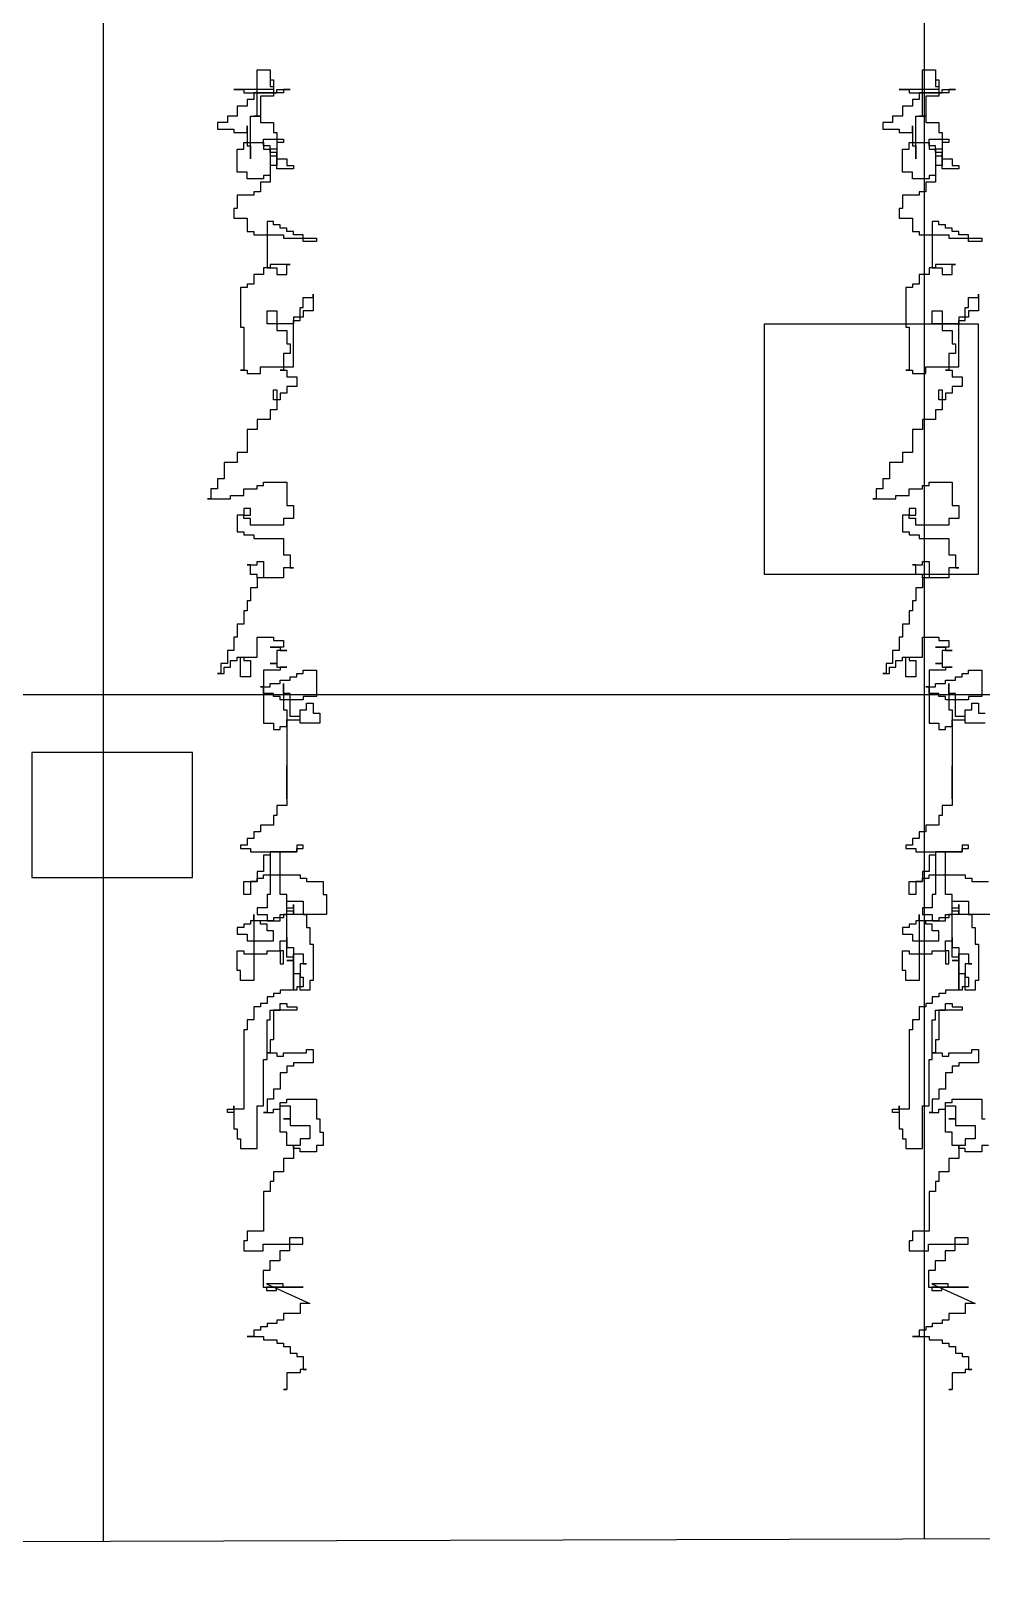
# Model space of a CAD drawing. Extents: x 225307 to 340959, y 27372 to 84205.
# Drawn here: x 325383 to 326541, y 73647 to 75539 of the extents above; entities that cross this region are included whole.
import ezdxf

# ---------------------------------------------------------------- set-up
doc = ezdxf.new("R2010")
doc.units = 0
doc.header["$MEASUREMENT"] = 0
doc.layers.get('0').update_dxf_attribs({"linetype": 'CONTINUOUS'})
for name, color, linetype in [('3', 7, 'CONTINUOUS'), ('PH', 8, 'CONTINUOUS'), ('道路', 3, 'CONTINUOUS')]:
    doc.layers.add(name, color=color, linetype=linetype)

msp = doc.modelspace()

# ---------------------------------------------------------------- linework, layer by layer
at = {"color": 251}
for points in [[(325674.2, 75491.6), (325674.2, 75479.5), (325678.2, 75479.5), (325678.2, 75467.5), (325629.9, 75467.5), (325642, 75467.5), (325642, 75463.5), (325682.2, 75463.5), (325682.2, 75467.5), (325698.3, 75467.5), (325690.3, 75467.5), (325690.3, 75463.5), (325654.1, 75463.5), (325654.1, 75455.4), (325646, 75455.4), (325646, 75447.4), (325634, 75447.4), (325634, 75435.3), (325621.9, 75435.3), (325621.9, 75427.3), (325609.8, 75427.3), (325609.8, 75419.3), (325629.9, 75419.3), (325629.9, 75415.2), (325646, 75415.2), (325646, 75423.3), (325646, 75399.2), (325650.1, 75399.2), (325650.1, 75383.1), (325650.1, 75435.3), (325658.1, 75435.3), (325658.1, 75491.6), (325674.2, 75491.6), (325674.2, 75471.5), (325678.2, 75471.5), (325678.2, 75459.4), (325662.1, 75459.4), (325662.1, 75435.3), (325654.1, 75435.3), (325662.1, 75435.3), (325662.1, 75427.3), (325678.2, 75427.3), (325678.2, 75415.2), (325682.2, 75415.2), (325682.2, 75375.1), (325674.2, 75375.1), (325674.2, 75363), (325666.1, 75363), (325666.1, 75359), (325646, 75359), (325646, 75367), (325634, 75367), (325634, 75395.2), (325642, 75395.2), (325642, 75403.2), (325666.1, 75403.2), (325666.1, 75395.2), (325674.2, 75395.2), (325674.2, 75387.1), (325682.2, 75387.1), (325682.2, 75383.1), (325694.3, 75383.1), (325694.3, 75375.1), (325702.3, 75375.1), (325702.3, 75371.1), (325682.2, 75371.1), (325682.2, 75391.1), (325674.2, 75391.1), (325674.2, 75399.2), (325666.1, 75399.2), (325666.1, 75407.2), (325690.3, 75407.2), (325690.3, 75403.2), (325682.2, 75403.2), (325682.2, 75395.2), (325674.2, 75395.2), (325674.2, 75355), (325662.1, 75355), (325662.1, 75342.9), (325654.1, 75342.9), (325654.1, 75338.9), (325634, 75338.9), (325634, 75322.8), (325629.9, 75322.8), (325629.9, 75310.8), (325646, 75310.8), (325646, 75294.7), (325654.1, 75294.7), (325654.1, 75290.7), (325690.3, 75290.7), (325690.3, 75286.7), (325730.5, 75286.7), (325730.5, 75282.7), (325714.4, 75282.7), (325714.4, 75290.7), (325702.3, 75290.7), (325702.3, 75294.7), (325694.3, 75294.7), (325694.3, 75298.7), (325686.2, 75298.7), (325686.2, 75302.7), (325678.2, 75302.7), (325678.2, 75306.8), (325670.2, 75306.8), (325670.2, 75250.5), (325682.2, 75250.5), (325682.2, 75242.5), (325694.3, 75242.5), (325694.3, 75254.5), (325698.3, 75254.5), (325674.2, 75254.5), (325674.2, 75250.5), (325666.1, 75250.5), (325666.1, 75242.5), (325654.1, 75242.5), (325654.1, 75230.4), (325646, 75230.4), (325646, 75226.4), (325638, 75226.4), (325638, 75178.2), (325642, 75178.2), (325642, 75126), (325638, 75126), (325646, 75126), (325646, 75121.9), (325662.1, 75121.9), (325662.1, 75130), (325702.3, 75130), (325702.3, 75186.2), (325710.4, 75186.2), (325710.4, 75202.3), (325714.4, 75202.3), (325714.4, 75214.4), (325726.5, 75214.4), (325726.5, 75218.4), (325726.5, 75198.3), (325714.4, 75198.3), (325714.4, 75190.2), (325702.3, 75190.2), (325702.3, 75182.2), (325670.2, 75182.2), (325670.2, 75198.3), (325682.2, 75198.3), (325682.2, 75174.2), (325694.3, 75174.2), (325694.3, 75158.1), (325698.3, 75158.1), (325698.3, 75146), (325690.3, 75146), (325690.3, 75126), (325686.2, 75126), (325694.3, 75126), (325694.3, 75117.9), (325706.4, 75117.9), (325706.4, 75105.9), (325694.3, 75105.9), (325694.3, 75097.8), (325686.2, 75097.8), (325686.2, 75089.8), (325678.2, 75089.8), (325678.2, 75101.8), (325682.2, 75101.8), (325682.2, 75077.7), (325674.2, 75077.7), (325674.2, 75065.7), (325658.1, 75065.7), (325658.1, 75053.6), (325646, 75053.6), (325646, 75025.5), (325634, 75025.5), (325634, 75013.5), (325617.9, 75013.5), (325617.9, 74993.4), (325609.8, 74993.4), (325609.8, 74981.3), (325601.8, 74981.3), (325601.8, 74969.3), (325597.8, 74969.3), (325625.9, 74969.3), (325625.9, 74973.3), (325642, 74973.3), (325642, 74981.3), (325658.1, 74981.3), (325658.1, 74985.3), (325666.1, 74985.3), (325666.1, 74989.3), (325694.3, 74989.3), (325694.3, 74961.2), (325702.3, 74961.2), (325702.3, 74945.1), (325690.3, 74945.1), (325690.3, 74937.1), (325650.1, 74937.1), (325650.1, 74945.1), (325642, 74945.1), (325642, 74949.2), (325650.1, 74949.2), (325650.1, 74957.2), (325642, 74957.2), (325642, 74949.2), (325634, 74949.2), (325634, 74929.1), (325642, 74929.1), (325642, 74925.1), (325654.1, 74925.1), (325654.1, 74921), (325690.3, 74921), (325690.3, 74901), (325698.3, 74901), (325698.3, 74884.9), (325702.3, 74884.9), (325690.3, 74884.9), (325690.3, 74872.8), (325658.1, 74872.8), (325658.1, 74876.8), (325650.1, 74876.8), (325650.1, 74888.9), (325646, 74888.9), (325658.1, 74888.9), (325658.1, 74892.9), (325666.1, 74892.9), (325666.1, 74872.8), (325658.1, 74872.8), (325658.1, 74860.8), (325650.1, 74860.8), (325650.1, 74844.7), (325646, 74844.7), (325646, 74832.6), (325642, 74832.6), (325642, 74816.6), (325634, 74816.6), (325634, 74800.5), (325629.9, 74800.5), (325629.9, 74784.4), (325621.9, 74784.4), (325621.9, 74768.4), (325613.9, 74768.4), (325613.9, 74756.3), (325609.8, 74756.3), (325617.9, 74756.3), (325617.9, 74764.3), (325625.9, 74764.3), (325625.9, 74772.4), (325634, 74772.4), (325634, 74776.4), (325642, 74776.4), (325642, 74772.4), (325650.1, 74772.4), (325650.1, 74752.3), (325638, 74752.3), (325638, 74776.4), (325658.1, 74776.4), (325658.1, 74800.5), (325678.2, 74800.5), (325678.2, 74796.5), (325690.3, 74796.5), (325690.3, 74788.4), (325674.2, 74788.4), (325686.2, 74788.4), (325686.2, 74784.4), (325694.3, 74784.4), (325682.2, 74784.4), (325682.2, 74768.4), (325674.2, 74768.4), (325682.2, 74768.4), (325682.2, 74764.3), (325694.3, 74764.3), (325686.2, 74764.3), (325686.2, 74760.3), (325666.1, 74760.3), (325666.1, 74740.2), (325662.1, 74740.2), (325674.2, 74740.2), (325674.2, 74744.3), (325686.2, 74744.3), (325686.2, 74748.3), (325698.3, 74748.3), (325698.3, 74752.3), (325706.4, 74752.3), (325706.4, 74756.3), (325714.4, 74756.3), (325714.4, 74760.3), (325730.5, 74760.3), (325730.5, 74728.2), (325714.4, 74728.2), (325714.4, 74724.2), (325686.2, 74724.2), (325686.2, 74728.2), (325678.2, 74728.2), (325678.2, 74732.2), (325666.1, 74732.2), (325666.1, 74740.2), (325666.1, 74696), (325678.2, 74696), (325678.2, 74688), (325686.2, 74688), (325686.2, 74692), (325694.3, 74692), (325694.3, 74700.1), (325710.4, 74700.1), (325710.4, 74712.1), (325718.4, 74712.1), (325718.4, 74720.1), (325726.5, 74720.1), (325726.5, 74708.1), (325734.5, 74708.1), (325734.5, 74696), (325710.4, 74696), (325710.4, 74704.1), (325698.3, 74704.1), (325698.3, 74732.2), (325690.3, 74732.2), (325690.3, 74744.3), (325690.3, 74712.1), (325694.3, 74712.1), (325694.3, 74603.6), (325694.3, 74643.8), (325694.3, 74595.6), (325682.2, 74595.6), (325682.2, 74583.5), (325678.2, 74583.5), (325678.2, 74571.5), (325662.1, 74571.5), (325662.1, 74563.4), (325654.1, 74563.4), (325654.1, 74555.4), (325646, 74555.4), (325646, 74547.4), (325638, 74547.4), (325638, 74543.4), (325650.1, 74543.4), (325650.1, 74539.3), (325706.4, 74539.3), (325706.4, 74543.4), (325714.4, 74543.4), (325714.4, 74547.4), (325706.4, 74547.4), (325706.4, 74539.3), (325674.2, 74539.3), (325674.2, 74535.3), (325666.1, 74535.3), (325666.1, 74515.2), (325658.1, 74515.2), (325658.1, 74503.2), (325650.1, 74503.2), (325650.1, 74487.1), (325642, 74487.1), (325642, 74503.2), (325658.1, 74503.2), (325658.1, 74507.2), (325666.1, 74507.2), (325666.1, 74511.2), (325710.4, 74511.2), (325710.4, 74507.2), (325718.4, 74507.2), (325718.4, 74503.2), (325738.5, 74503.2), (325738.5, 74487.1), (325742.5, 74487.1), (325742.5, 74463), (325702.3, 74463), (325702.3, 74467), (325694.3, 74467), (325694.3, 74487.1), (325686.2, 74487.1), (325686.2, 74539.3), (325674.2, 74539.3), (325674.2, 74487.1), (325670.2, 74487.1), (325670.2, 74471), (325658.1, 74471), (325658.1, 74463), (325670.2, 74463), (325670.2, 74455), (325686.2, 74455), (325686.2, 74463), (325694.3, 74463), (325694.3, 74471), (325702.3, 74471), (325702.3, 74475), (325702.3, 74463), (325690.3, 74463), (325690.3, 74459), (325678.2, 74459), (325678.2, 74455), (325650.1, 74455), (325650.1, 74450.9), (325642, 74450.9), (325642, 74446.9), (325634, 74446.9), (325634, 74438.9), (325646, 74438.9), (325646, 74430.9), (325678.2, 74430.9), (325678.2, 74442.9), (325670.2, 74442.9), (325670.2, 74450.9), (325662.1, 74450.9), (325662.1, 74455), (325654.1, 74455), (325654.1, 74463), (325654.1, 74382.6), (325638, 74382.6), (325638, 74394.7), (325634, 74394.7), (325634, 74418.8), (325642, 74418.8), (325642, 74414.8), (325670.2, 74414.8), (325670.2, 74418.8), (325686.2, 74418.8), (325686.2, 74402.7), (325690.3, 74402.7), (325690.3, 74418.8), (325686.2, 74418.8), (325686.2, 74430.9), (325694.3, 74430.9), (325694.3, 74434.9), (325694.3, 74422.8), (325702.3, 74422.8), (325702.3, 74370.6), (325702.3, 74410.8), (325694.3, 74410.8), (325694.3, 74479.1), (325714.4, 74479.1), (325714.4, 74463), (325718.4, 74463), (325718.4, 74446.9), (325722.4, 74446.9), (325722.4, 74426.8), (325726.5, 74426.8), (325726.5, 74382.6), (325722.4, 74382.6), (325722.4, 74370.6), (325710.4, 74370.6), (325710.4, 74390.7), (325702.3, 74390.7), (325702.3, 74406.7), (325694.3, 74406.7), (325702.3, 74406.7), (325702.3, 74414.8), (325714.4, 74414.8), (325714.4, 74402.7), (325718.4, 74402.7), (325710.4, 74402.7), (325710.4, 74386.7), (325714.4, 74386.7), (325714.4, 74374.6), (325706.4, 74374.6), (325706.4, 74370.6), (325686.2, 74370.6), (325686.2, 74366.6), (325678.2, 74366.6), (325678.2, 74362.5), (325670.2, 74362.5), (325670.2, 74354.5), (325662.1, 74354.5), (325662.1, 74350.5), (325654.1, 74350.5), (325654.1, 74334.4), (325646, 74334.4), (325646, 74322.4), (325642, 74322.4), (325642, 74225.9), (325629.9, 74225.9), (325629.9, 74221.9), (325621.9, 74221.9), (325621.9, 74225.9), (325629.9, 74225.9), (325629.9, 74230), (325629.9, 74201.8), (325634, 74201.8), (325634, 74189.8), (325638, 74189.8), (325638, 74177.7), (325658.1, 74177.7), (325658.1, 74230), (325666.1, 74230), (325666.1, 74286.2), (325670.2, 74286.2), (325670.2, 74334.4), (325674.2, 74334.4), (325674.2, 74346.5), (325686.2, 74346.5), (325686.2, 74354.5), (325694.3, 74354.5), (325694.3, 74350.5), (325706.4, 74350.5), (325706.4, 74346.5), (325678.2, 74346.5), (325678.2, 74310.3), (325674.2, 74310.3), (325674.2, 74294.2), (325670.2, 74294.2), (325682.2, 74294.2), (325682.2, 74290.2), (325690.3, 74290.2), (325690.3, 74294.2), (325718.4, 74294.2), (325718.4, 74298.3), (325726.5, 74298.3), (325726.5, 74282.2), (325702.3, 74282.2), (325702.3, 74278.2), (325694.3, 74278.2), (325694.3, 74270.1), (325686.2, 74270.1), (325686.2, 74250), (325678.2, 74250), (325678.2, 74238), (325670.2, 74238), (325670.2, 74221.9), (325666.1, 74221.9), (325678.2, 74221.9), (325678.2, 74225.9), (325686.2, 74225.9), (325686.2, 74234), (325694.3, 74234), (325694.3, 74238), (325730.5, 74238), (325730.5, 74213.9), (325734.5, 74213.9), (325734.5, 74197.8), (325738.5, 74197.8), (325738.5, 74181.7), (325730.5, 74181.7), (325730.5, 74173.7), (325710.4, 74173.7), (325710.4, 74177.7), (325702.3, 74177.7), (325702.3, 74181.7), (325694.3, 74181.7), (325694.3, 74197.8), (325686.2, 74197.8), (325686.2, 74230), (325698.3, 74230), (325698.3, 74213.9), (325690.3, 74213.9), (325698.3, 74213.9), (325698.3, 74205.8), (325722.4, 74205.8), (325722.4, 74189.8), (325710.4, 74189.8), (325710.4, 74181.7), (325702.3, 74181.7), (325702.3, 74165.7), (325690.3, 74165.7), (325690.3, 74149.6), (325678.2, 74149.6), (325678.2, 74137.5), (325674.2, 74137.5), (325674.2, 74125.5), (325666.1, 74125.5), (325666.1, 74077.3), (325646, 74077.3), (325646, 74065.2), (325642, 74065.2), (325642, 74053.2), (325665.6, 74053.2), (325665.6, 74061.2), (325713.8, 74061.2), (325713.8, 74069.2), (325697.7, 74069.2), (325697.7, 74053.2), (325685.7, 74053.2), (325685.7, 74041.1), (325673.6, 74041.1), (325673.6, 74029.1), (325665.6, 74029.1), (325665.6, 74009), (325714.4, 74009), (325669.6, 74009), (325669.6, 74004.9), (325681.7, 74004.9), (325681.7, 74009), (325689.7, 74009), (325689.7, 74013), (325669.6, 74013), (325722.4, 73988.9), (325710.4, 73988.9), (325710.4, 73976.8), (325690.3, 73976.8), (325690.3, 73968.8), (325682.2, 73968.8), (325682.2, 73964.8), (325670.2, 73964.8), (325670.2, 73960.8), (325662.1, 73960.8), (325662.1, 73956.7), (325654.1, 73956.7), (325654.1, 73948.7), (325646, 73948.7), (325666.1, 73948.7), (325666.1, 73944.7), (325682.2, 73944.7), (325682.2, 73940.7), (325690.3, 73940.7), (325690.3, 73936.6), (325698.3, 73936.6), (325698.3, 73928.6), (325706.4, 73928.6), (325706.4, 73924.6), (325714.4, 73924.6), (325714.4, 73908.5), (325718.4, 73908.5), (325710.4, 73908.5), (325710.4, 73904.5), (325694.3, 73904.5), (325694.3, 73884.4), (325690.3, 73884.4), (325694.3, 73884.4)], [(326484.4, 75491.6), (326484.4, 75479.5), (326488.4, 75479.5), (326488.4, 75467.5), (326440.2, 75467.5), (326452.2, 75467.5), (326452.2, 75463.5), (326492.4, 75463.5), (326492.4, 75467.5), (326508.5, 75467.5), (326500.5, 75467.5), (326500.5, 75463.5), (326464.3, 75463.5), (326464.3, 75455.4), (326456.3, 75455.4), (326456.3, 75447.4), (326444.2, 75447.4), (326444.2, 75435.3), (326432.1, 75435.3), (326432.1, 75427.3), (326420.1, 75427.3), (326420.1, 75419.3), (326440.2, 75419.3), (326440.2, 75415.2), (326456.3, 75415.2), (326456.3, 75423.3), (326456.3, 75399.2), (326460.3, 75399.2), (326460.3, 75383.1), (326460.3, 75435.3), (326468.3, 75435.3), (326468.3, 75491.6), (326484.4, 75491.6), (326484.4, 75471.5), (326488.4, 75471.5), (326488.4, 75459.4), (326472.3, 75459.4), (326472.3, 75435.3), (326464.3, 75435.3), (326472.3, 75435.3), (326472.3, 75427.3), (326488.4, 75427.3), (326488.4, 75415.2), (326492.4, 75415.2), (326492.4, 75375.1), (326484.4, 75375.1), (326484.4, 75363), (326476.4, 75363), (326476.4, 75359), (326456.3, 75359), (326456.3, 75367), (326444.2, 75367), (326444.2, 75395.2), (326452.2, 75395.2), (326452.2, 75403.2), (326476.4, 75403.2), (326476.4, 75395.2), (326484.4, 75395.2), (326484.4, 75387.1), (326492.4, 75387.1), (326492.4, 75383.1), (326504.5, 75383.1), (326504.5, 75375.1), (326512.6, 75375.1), (326512.6, 75371.1), (326492.4, 75371.1), (326492.4, 75391.1), (326484.4, 75391.1), (326484.4, 75399.2), (326476.4, 75399.2), (326476.4, 75407.2), (326500.5, 75407.2), (326500.5, 75403.2), (326492.4, 75403.2), (326492.4, 75395.2), (326484.4, 75395.2), (326484.4, 75355), (326472.3, 75355), (326472.3, 75342.9), (326464.3, 75342.9), (326464.3, 75338.9), (326444.2, 75338.9), (326444.2, 75322.8), (326440.2, 75322.8), (326440.2, 75310.8), (326456.3, 75310.8), (326456.3, 75294.7), (326464.3, 75294.7), (326464.3, 75290.7), (326500.5, 75290.7), (326500.5, 75286.7), (326540.7, 75286.7), (326540.7, 75282.7), (326524.6, 75282.7), (326524.6, 75290.7), (326512.6, 75290.7), (326512.6, 75294.7), (326504.5, 75294.7), (326504.5, 75298.7), (326496.5, 75298.7), (326496.5, 75302.7), (326488.4, 75302.7), (326488.4, 75306.8), (326480.4, 75306.8), (326480.4, 75250.5), (326492.4, 75250.5), (326492.4, 75242.5), (326504.5, 75242.5), (326504.5, 75254.5), (326508.5, 75254.5), (326484.4, 75254.5), (326484.4, 75250.5), (326476.4, 75250.5), (326476.4, 75242.5), (326464.3, 75242.5), (326464.3, 75230.4), (326456.3, 75230.4), (326456.3, 75226.4), (326448.2, 75226.4), (326448.2, 75178.2), (326452.2, 75178.2), (326452.2, 75126), (326448.2, 75126), (326456.3, 75126), (326456.3, 75121.9), (326472.3, 75121.9), (326472.3, 75130), (326512.6, 75130), (326512.6, 75186.2), (326520.6, 75186.2), (326520.6, 75202.3), (326524.6, 75202.3), (326524.6, 75214.4), (326536.7, 75214.4), (326536.7, 75218.4), (326536.7, 75198.3), (326524.6, 75198.3), (326524.6, 75190.2), (326512.6, 75190.2), (326512.6, 75182.2), (326480.4, 75182.2), (326480.4, 75198.3), (326492.4, 75198.3), (326492.4, 75174.2), (326504.5, 75174.2), (326504.5, 75158.1), (326508.5, 75158.1), (326508.5, 75146), (326500.5, 75146), (326500.5, 75126), (326496.5, 75126), (326504.5, 75126), (326504.5, 75117.9), (326516.6, 75117.9), (326516.6, 75105.9), (326504.5, 75105.9), (326504.5, 75097.8), (326496.5, 75097.8), (326496.5, 75089.8), (326488.4, 75089.8), (326488.4, 75101.8), (326492.4, 75101.8), (326492.4, 75077.7), (326484.4, 75077.7), (326484.4, 75065.7), (326468.3, 75065.7), (326468.3, 75053.6), (326456.3, 75053.6), (326456.3, 75025.5), (326444.2, 75025.5), (326444.2, 75013.5), (326428.1, 75013.5), (326428.1, 74993.4), (326420.1, 74993.4), (326420.1, 74981.3), (326412, 74981.3), (326412, 74969.3), (326408, 74969.3), (326436.1, 74969.3), (326436.1, 74973.3), (326452.2, 74973.3), (326452.2, 74981.3), (326468.3, 74981.3), (326468.3, 74985.3), (326476.4, 74985.3), (326476.4, 74989.3), (326504.5, 74989.3), (326504.5, 74961.2), (326512.6, 74961.2), (326512.6, 74945.1), (326500.5, 74945.1), (326500.5, 74937.1), (326460.3, 74937.1), (326460.3, 74945.1), (326452.2, 74945.1), (326452.2, 74949.2), (326460.3, 74949.2), (326460.3, 74957.2), (326452.2, 74957.2), (326452.2, 74949.2), (326444.2, 74949.2), (326444.2, 74929.1), (326452.2, 74929.1), (326452.2, 74925.1), (326464.3, 74925.1), (326464.3, 74921), (326500.5, 74921), (326500.5, 74901), (326508.5, 74901), (326508.5, 74884.9), (326512.6, 74884.9), (326500.5, 74884.9), (326500.5, 74872.8), (326468.3, 74872.8), (326468.3, 74876.8), (326460.3, 74876.8), (326460.3, 74888.9), (326456.3, 74888.9), (326468.3, 74888.9), (326468.3, 74892.9), (326476.4, 74892.9), (326476.4, 74872.8), (326468.3, 74872.8), (326468.3, 74860.8), (326460.3, 74860.8), (326460.3, 74844.7), (326456.3, 74844.7), (326456.3, 74832.6), (326452.2, 74832.6), (326452.2, 74816.6), (326444.2, 74816.6), (326444.2, 74800.5), (326440.2, 74800.5), (326440.2, 74784.4), (326432.1, 74784.4), (326432.1, 74768.4), (326424.1, 74768.4), (326424.1, 74756.3), (326420.1, 74756.3), (326428.1, 74756.3), (326428.1, 74764.3), (326436.1, 74764.3), (326436.1, 74772.4), (326444.2, 74772.4), (326444.2, 74776.4), (326452.2, 74776.4), (326452.2, 74772.4), (326460.3, 74772.4), (326460.3, 74752.3), (326448.2, 74752.3), (326448.2, 74776.4), (326468.3, 74776.4), (326468.3, 74800.5), (326488.4, 74800.5), (326488.4, 74796.5), (326500.5, 74796.5), (326500.5, 74788.4), (326484.4, 74788.4), (326496.5, 74788.4), (326496.5, 74784.4), (326504.5, 74784.4), (326492.4, 74784.4), (326492.4, 74768.4), (326484.4, 74768.4), (326492.4, 74768.4), (326492.4, 74764.3), (326504.5, 74764.3), (326496.5, 74764.3), (326496.5, 74760.3), (326476.4, 74760.3), (326476.4, 74740.2), (326472.3, 74740.2), (326484.4, 74740.2), (326484.4, 74744.3), (326496.5, 74744.3), (326496.5, 74748.3), (326508.5, 74748.3), (326508.5, 74752.3), (326516.6, 74752.3), (326516.6, 74756.3), (326524.6, 74756.3), (326524.6, 74760.3), (326540.7, 74760.3), (326540.7, 74728.2), (326524.6, 74728.2), (326524.6, 74724.2), (326496.5, 74724.2), (326496.5, 74728.2), (326488.4, 74728.2), (326488.4, 74732.2), (326476.4, 74732.2), (326476.4, 74740.2), (326476.4, 74696), (326488.4, 74696), (326488.4, 74688), (326496.5, 74688), (326496.5, 74692), (326504.5, 74692), (326504.5, 74700.1), (326520.6, 74700.1), (326520.6, 74712.1), (326528.6, 74712.1), (326528.6, 74720.1), (326536.7, 74720.1), (326536.7, 74708.1), (326544.7, 74708.1)], [(326544.7, 74696), (326520.6, 74696), (326520.6, 74704.1), (326508.5, 74704.1), (326508.5, 74732.2), (326500.5, 74732.2), (326500.5, 74744.3), (326500.5, 74712.1), (326504.5, 74712.1), (326504.5, 74603.6), (326504.5, 74643.8), (326504.5, 74595.6), (326492.4, 74595.6), (326492.4, 74583.5), (326488.4, 74583.5), (326488.4, 74571.5), (326472.3, 74571.5), (326472.3, 74563.4), (326464.3, 74563.4), (326464.3, 74555.4), (326456.3, 74555.4), (326456.3, 74547.4), (326448.2, 74547.4), (326448.2, 74543.4), (326460.3, 74543.4), (326460.3, 74539.3), (326516.6, 74539.3), (326516.6, 74543.4), (326524.6, 74543.4), (326524.6, 74547.4), (326516.6, 74547.4), (326516.6, 74539.3), (326484.4, 74539.3), (326484.4, 74535.3), (326476.4, 74535.3), (326476.4, 74515.2), (326468.3, 74515.2), (326468.3, 74503.2), (326460.3, 74503.2), (326460.3, 74487.1), (326452.2, 74487.1), (326452.2, 74503.2), (326468.3, 74503.2), (326468.3, 74507.2), (326476.4, 74507.2), (326476.4, 74511.2), (326520.6, 74511.2), (326520.6, 74507.2), (326528.6, 74507.2), (326528.6, 74503.2), (326548.7, 74503.2)], [(326552.8, 74463), (326512.6, 74463), (326512.6, 74467), (326504.5, 74467), (326504.5, 74487.1), (326496.5, 74487.1), (326496.5, 74539.3), (326484.4, 74539.3), (326484.4, 74487.1), (326480.4, 74487.1), (326480.4, 74471), (326468.3, 74471), (326468.3, 74463), (326480.4, 74463), (326480.4, 74455), (326496.5, 74455), (326496.5, 74463), (326504.5, 74463), (326504.5, 74471), (326512.6, 74471), (326512.6, 74475), (326512.6, 74463), (326500.5, 74463), (326500.5, 74459), (326488.4, 74459), (326488.4, 74455), (326460.3, 74455), (326460.3, 74450.9), (326452.2, 74450.9), (326452.2, 74446.9), (326444.2, 74446.9), (326444.2, 74438.9), (326456.3, 74438.9), (326456.3, 74430.9), (326488.4, 74430.9), (326488.4, 74442.9), (326480.4, 74442.9), (326480.4, 74450.9), (326472.3, 74450.9), (326472.3, 74455), (326464.3, 74455), (326464.3, 74463), (326464.3, 74382.6), (326448.2, 74382.6), (326448.2, 74394.7), (326444.2, 74394.7), (326444.2, 74418.8), (326452.2, 74418.8), (326452.2, 74414.8), (326480.4, 74414.8), (326480.4, 74418.8), (326496.5, 74418.8), (326496.5, 74402.7), (326500.5, 74402.7), (326500.5, 74418.8), (326496.5, 74418.8), (326496.5, 74430.9), (326504.5, 74430.9), (326504.5, 74434.9), (326504.5, 74422.8), (326512.6, 74422.8), (326512.6, 74370.6), (326512.6, 74410.8), (326504.5, 74410.8), (326504.5, 74479.1), (326524.6, 74479.1), (326524.6, 74463), (326528.6, 74463), (326528.6, 74446.9), (326532.7, 74446.9), (326532.7, 74426.8), (326536.7, 74426.8), (326536.7, 74382.6), (326532.7, 74382.6), (326532.7, 74370.6), (326520.6, 74370.6), (326520.6, 74390.7), (326512.6, 74390.7), (326512.6, 74406.7), (326504.5, 74406.7), (326512.6, 74406.7), (326512.6, 74414.8), (326524.6, 74414.8), (326524.6, 74402.7), (326528.6, 74402.7), (326520.6, 74402.7), (326520.6, 74386.7), (326524.6, 74386.7), (326524.6, 74374.6), (326516.6, 74374.6), (326516.6, 74370.6), (326496.5, 74370.6), (326496.5, 74366.6), (326488.4, 74366.6), (326488.4, 74362.5), (326480.4, 74362.5), (326480.4, 74354.5), (326472.3, 74354.5), (326472.3, 74350.5), (326464.3, 74350.5), (326464.3, 74334.4), (326456.3, 74334.4), (326456.3, 74322.4), (326452.2, 74322.4), (326452.2, 74225.9), (326440.2, 74225.9), (326440.2, 74221.9), (326432.1, 74221.9), (326432.1, 74225.9), (326440.2, 74225.9), (326440.2, 74230), (326440.2, 74201.8), (326444.2, 74201.8), (326444.2, 74189.8), (326448.2, 74189.8), (326448.2, 74177.7), (326468.3, 74177.7), (326468.3, 74230), (326476.4, 74230), (326476.4, 74286.2), (326480.4, 74286.2), (326480.4, 74334.4), (326484.4, 74334.4), (326484.4, 74346.5), (326496.5, 74346.5), (326496.5, 74354.5), (326504.5, 74354.5), (326504.5, 74350.5), (326516.6, 74350.5), (326516.6, 74346.5), (326488.4, 74346.5), (326488.4, 74310.3), (326484.4, 74310.3), (326484.4, 74294.2), (326480.4, 74294.2), (326492.4, 74294.2), (326492.4, 74290.2), (326500.5, 74290.2), (326500.5, 74294.2), (326528.6, 74294.2), (326528.6, 74298.3), (326536.7, 74298.3), (326536.7, 74282.2), (326512.6, 74282.2), (326512.6, 74278.2), (326504.5, 74278.2), (326504.5, 74270.1), (326496.5, 74270.1), (326496.5, 74250), (326488.4, 74250), (326488.4, 74238), (326480.4, 74238), (326480.4, 74221.9), (326476.4, 74221.9), (326488.4, 74221.9), (326488.4, 74225.9), (326496.5, 74225.9), (326496.5, 74234), (326504.5, 74234), (326504.5, 74238), (326540.7, 74238), (326540.7, 74213.9), (326544.7, 74213.9)], [(326548.7, 74181.7), (326540.7, 74181.7), (326540.7, 74173.7), (326520.6, 74173.7), (326520.6, 74177.7), (326512.6, 74177.7), (326512.6, 74181.7), (326504.5, 74181.7), (326504.5, 74197.8), (326496.5, 74197.8), (326496.5, 74230), (326508.5, 74230), (326508.5, 74213.9), (326500.5, 74213.9), (326508.5, 74213.9), (326508.5, 74205.8), (326532.7, 74205.8), (326532.7, 74189.8), (326520.6, 74189.8), (326520.6, 74181.7), (326512.6, 74181.7), (326512.6, 74165.7), (326500.5, 74165.7), (326500.5, 74149.6), (326488.4, 74149.6), (326488.4, 74137.5), (326484.4, 74137.5), (326484.4, 74125.5), (326476.4, 74125.5), (326476.4, 74077.3), (326456.3, 74077.3), (326456.3, 74065.2), (326452.2, 74065.2), (326452.2, 74053.2), (326475.8, 74053.2), (326475.8, 74061.2), (326524, 74061.2), (326524, 74069.2), (326508, 74069.2), (326508, 74053.2), (326495.9, 74053.2), (326495.9, 74041.1), (326483.8, 74041.1), (326483.8, 74029.1), (326475.8, 74029.1), (326475.8, 74009), (326524.6, 74009), (326479.8, 74009), (326479.8, 74004.9), (326491.9, 74004.9), (326491.9, 74009), (326499.9, 74009), (326499.9, 74013), (326479.8, 74013), (326532.7, 73988.9), (326520.6, 73988.9), (326520.6, 73976.8), (326500.5, 73976.8), (326500.5, 73968.8), (326492.4, 73968.8), (326492.4, 73964.8), (326480.4, 73964.8), (326480.4, 73960.8), (326472.3, 73960.8), (326472.3, 73956.7), (326464.3, 73956.7), (326464.3, 73948.7), (326456.3, 73948.7), (326476.4, 73948.7), (326476.4, 73944.7), (326492.4, 73944.7), (326492.4, 73940.7), (326500.5, 73940.7), (326500.5, 73936.6), (326508.5, 73936.6), (326508.5, 73928.6), (326516.6, 73928.6), (326516.6, 73924.6), (326524.6, 73924.6), (326524.6, 73908.5), (326528.6, 73908.5), (326520.6, 73908.5), (326520.6, 73904.5), (326504.5, 73904.5), (326504.5, 73884.4), (326500.5, 73884.4), (326504.5, 73884.4)]]:
    msp.add_lwpolyline(points, dxfattribs=at)
at = {"layer": '3', "color": 1}
for points in [[(326275.7, 74877.5), (326536.8, 74877.5), (326536.8, 75181.9), (326275.7, 75181.9)], [(325383.8, 74508), (325579.5, 74508), (325579.5, 74660.1), (325383.8, 74660.1)]]:
    msp.add_lwpolyline(points, close=True, dxfattribs=at)
at = {"layer": 'PH', "color": 8}
for p, q in [((325471, 73699.7, 5587.7), (325471, 75747.5, 5587.7)), ((326471, 73702.4, 5587.7), (326471, 75747.5, 5587.7)), ((330470.8, 74730.4, 5587.7), (312471, 74730.4, 5587.7))]:
    msp.add_line(p, q, dxfattribs=at)
at = {"layer": '道路', "color": 2}
msp.add_line((306170.6, 73647.5, 5587.7), (340406.7, 73740.1, 8639.1), dxfattribs=at)

doc.saveas('drawing.dxf')
